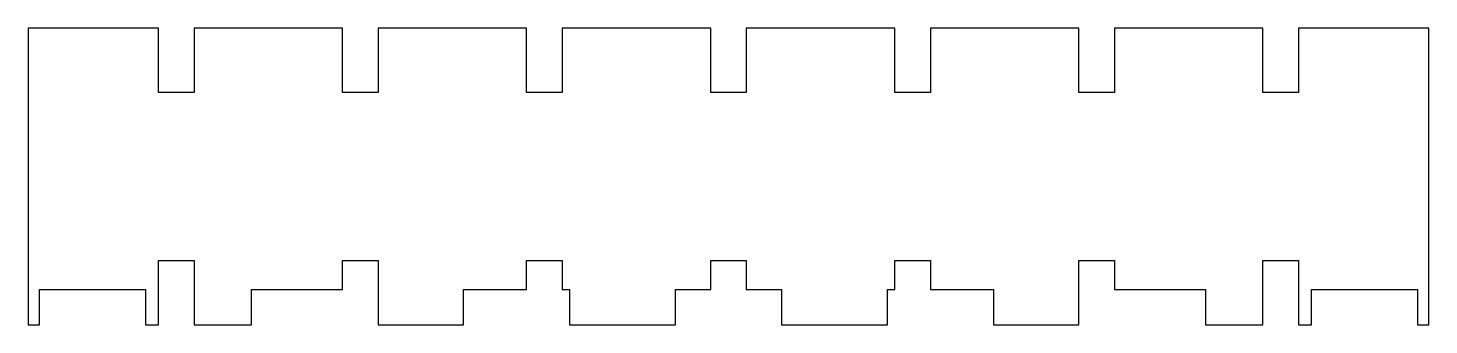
# Model space of a CAD drawing. Header units: millimetres. Extents: x -118 to 118, y 70 to 120.
import ezdxf

# ---------------------------------------------------------------- set-up
doc = ezdxf.new("R2010")
doc.units = ezdxf.units.MM
doc.layers.get('0').update_dxf_attribs({"linetype": 'CONTINUOUS'})

msp = doc.modelspace()

# ---------------------------------------------------------------- linework, layer by layer
for p, q in [((-96, 120), (-118, 120)), ((-118, 120), (-118, 70)), ((-96, 109.17), (-96, 120)), ((-65, 120), (-90, 120)), ((-90, 120), (-90, 109.17)), ((-65, 109.17), (-65, 120)), ((-34, 120), (-59, 120)), ((-59, 120), (-59, 109.17)), ((-34, 109.17), (-34, 120)), ((-3, 120), (-28, 120)), ((-28, 120), (-28, 109.17)), ((-3, 109.17), (-3, 120)), ((28, 120), (3, 120)), ((3, 120), (3, 109.17)), ((28, 109.17), (28, 120)), ((59, 120), (34, 120)), ((34, 120), (34, 109.17)), ((59, 109.17), (59, 120)), ((90, 120), (65, 120)), ((65, 120), (65, 109.17)), ((90, 109.17), (90, 120)), ((96, 120), (96, 109.17)), ((118, 120), (96, 120)), ((118, 70), (118, 120)), ((-90, 109.17), (-96, 109.17)), ((-59, 109.17), (-65, 109.17)), ((-28, 109.17), (-34, 109.17)), ((3, 109.17), (-3, 109.17)), ((34, 109.17), (28, 109.17)), ((65, 109.17), (59, 109.17)), ((96, 109.17), (90, 109.17)), ((-96, 70), (-96, 80.83)), ((-96, 80.83), (-90, 80.83)), ((-90, 80.83), (-90, 70)), ((-65, 80.83), (-59, 80.83)), ((-65, 76), (-65, 80.83)), ((-59, 80.83), (-59, 70)), ((-34, 76), (-34, 80.83)), ((-34, 80.83), (-28, 80.83)), ((-28, 80.83), (-28, 76)), ((-3, 76), (-3, 80.83)), ((-3, 80.83), (3, 80.83)), ((3, 80.83), (3, 76)), ((28, 80.83), (34, 80.83)), ((28, 76), (28, 80.83)), ((34, 80.83), (34, 76)), ((59, 70), (59, 80.83)), ((59, 80.83), (65, 80.83)), ((65, 80.83), (65, 76)), ((90, 70), (90, 80.83)), ((90, 80.83), (96, 80.83)), ((96, 80.83), (96, 70)), ((-116.07, 70), (-116.07, 76)), ((-116.07, 76), (-98.21, 76)), ((-98.21, 76), (-98.21, 70)), ((-80.36, 70), (-80.36, 76)), ((-80.36, 76), (-65, 76)), ((-44.64, 70), (-44.64, 76)), ((-44.64, 76), (-34, 76)), ((-28, 76), (-26.79, 76)), ((-26.79, 76), (-26.79, 70)), ((-8.93, 70), (-8.93, 76)), ((-8.93, 76), (-3, 76)), ((3, 76), (8.93, 76)), ((8.93, 76), (8.93, 70)), ((26.79, 76), (28, 76)), ((26.79, 70), (26.79, 76)), ((34, 76), (44.64, 76)), ((44.64, 76), (44.64, 70)), ((65, 76), (80.36, 76)), ((80.36, 76), (80.36, 70)), ((98.21, 70), (98.21, 76)), ((98.21, 76), (116.07, 76)), ((116.07, 76), (116.07, 70)), ((-118, 70), (-116.07, 70)), ((-98.21, 70), (-96, 70)), ((-90, 70), (-80.36, 70)), ((-59, 70), (-44.64, 70)), ((-26.79, 70), (-8.93, 70)), ((8.93, 70), (26.79, 70)), ((44.64, 70), (59, 70)), ((80.36, 70), (90, 70)), ((96, 70), (98.21, 70)), ((116.07, 70), (118, 70))]:
    msp.add_line(p, q)

doc.saveas('drawing.dxf')
